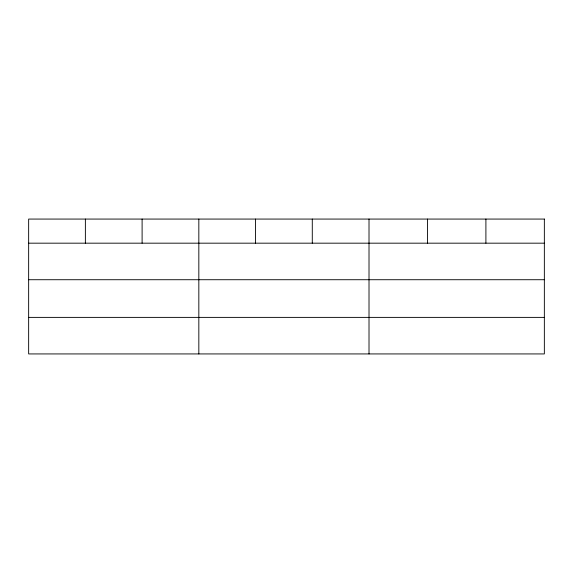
<?xml version="1.0" encoding="UTF-8"?>
<svg xmlns="http://www.w3.org/2000/svg" width="573" height="573" viewBox="0 0 573 573"><rect width="100%" height="100%" fill="white"/><g stroke="black" fill="none" stroke-linecap="round" stroke-linejoin="round"><path stroke-width="0.86" d="M28.65 243.174L544.35 243.174M28.65 279.724L544.35 279.724M28.65 317.385L544.35 317.385M485.904 219.065L485.904 243.174M427.458 219.065L427.458 243.174M369.012 219.065L369.012 353.935M312.285 219.065L312.285 243.174M255.558 219.065L255.558 243.174M198.831 219.065L198.831 353.935M142.104 219.065L142.104 243.174M85.377 219.065L85.377 243.174M544.35 219.065L28.65 219.065L28.65 353.935L544.35 353.935L544.35 219.065"/></g></svg>
